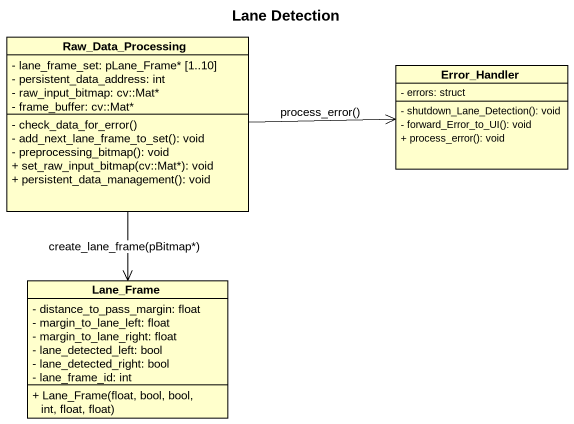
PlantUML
@startuml
title Lane Detection
hide circle
hide empty members
skinparam classAttributeIconSize 0
class Raw_Data_Processing {
  - lane_frame_set: pLane_Frame* [1..10]
  - persistent_data_address: int
  - raw_input_bitmap: cv::Mat*
  - frame_buffer: cv::Mat*
  - check_data_for_error()
  - add_next_lane_frame_to_set(): void
  - preprocessing_bitmap(): void
  + set_raw_input_bitmap(cv::Mat*): void
  + persistent_data_management(): void
}
class Error_Handler {
  - errors: struct
  - shutdown_Lane_Detection(): void
  - forward_Error_to_UI(): void
  + process_error(): void
}
class Lane_Frame {
  - distance_to_pass_margin: float
  - margin_to_lane_left: float
  - margin_to_lane_right: float
  - lane_detected_left: bool
  - lane_detected_right: bool
  - lane_frame_id: int
  + Lane_Frame(float, bool, bool, int, float, float)
}
Raw_Data_Processing -right-> Error_Handler : process_error()
Raw_Data_Processing --> Lane_Frame : create_lane_frame(pBitmap*)
@enduml
